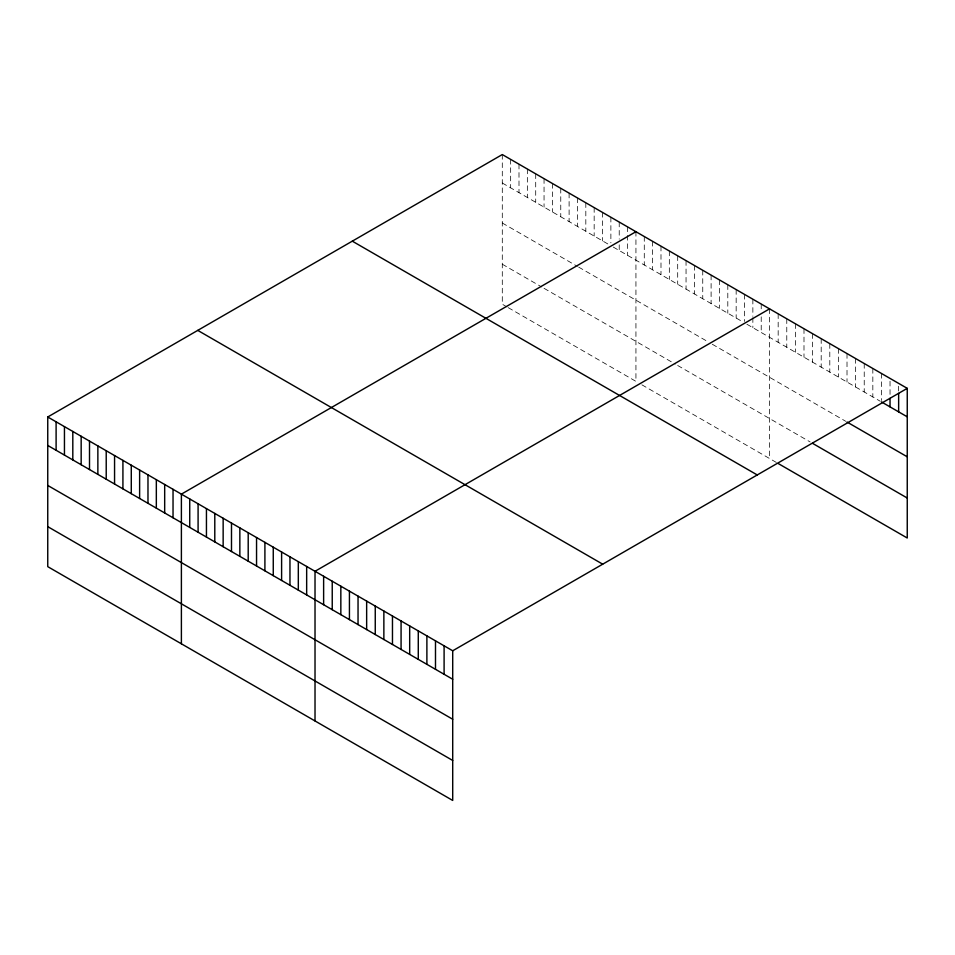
<?xml version="1.0" encoding="UTF-8"?>
<svg xmlns="http://www.w3.org/2000/svg" width="955" height="955" viewBox="0 0 955 955"><rect width="100%" height="100%" fill="white"/><g stroke="black" fill="none" stroke-linecap="round" stroke-linejoin="round"><path stroke-width="0.72" stroke-dasharray="4.78 3.58" d="M502.294 183.014L609.684 245.017M613.265 247.082L743.312 322.169M746.894 324.234L880.2 401.207M502.294 223.016L577.465 266.409M578.658 267.102L707.524 341.496M712.299 344.254L845.784 421.322M502.294 264.225L541.676 286.954M544.052 288.326L675.304 364.106M677.692 365.49L810.138 441.95M507.069 306.973L502.294 304.215L502.294 154.555M508.263 307.665L635.935 381.367L635.935 231.707M641.891 384.817L778.17 463.497M898.643 386.226L898.643 391.92M890.036 381.26L890.036 396.922M881.429 373.453L881.429 400.491M872.834 368.475L872.834 396.946M864.227 363.509L864.227 391.98M855.62 358.543L855.62 387.002M847.013 353.577L847.013 382.036M838.406 348.611L838.406 377.07M829.8 343.645L829.8 372.104M821.193 338.667L821.193 367.138M812.598 333.701L812.598 362.16M803.991 328.735L803.991 357.194M795.384 323.769L795.384 352.228M786.777 318.803L786.777 347.262M778.17 313.825L778.17 342.296M769.563 308.859L769.563 458.519M761.219 304.036L761.219 311.151M761.219 316.845L761.219 332.507M752.862 299.213L752.862 316.296M752.862 317.717L752.862 327.684M744.506 294.391L744.506 321.441M736.162 289.568L736.162 318.039M727.805 284.757L727.805 313.216M719.449 279.934L719.449 308.393M711.105 275.112L711.105 303.571M702.749 270.289L702.749 298.748M694.392 265.466L694.392 293.925M686.048 260.643L686.048 289.102M677.692 255.821L677.692 284.28M669.336 250.998L669.336 279.457M660.991 246.175L660.991 274.634M652.635 241.352L652.635 269.811M644.279 236.53L644.279 264.989M627.578 226.884L627.578 233.999M627.578 235.419L627.578 255.355M619.222 222.061L619.222 239.144M619.222 244.838L619.222 250.532M610.878 217.239L610.878 242.857M602.521 212.416L602.521 240.887M594.165 207.593L594.165 236.064M585.821 202.77L585.821 231.241M577.465 197.96L577.465 226.419M569.108 193.137L569.108 221.596M560.764 188.314L560.764 216.773M552.408 183.491L552.408 211.95M544.052 178.669L544.052 207.128M535.707 173.846L535.707 202.305M527.351 169.023L527.351 197.482M518.995 164.2L518.995 192.659M510.65 159.378L510.65 187.837"/><path stroke-width="1.43" d="M47.75 416.989L452.706 650.785L452.706 800.445L47.75 566.649L47.75 416.989L502.294 154.555L907.25 388.351L907.25 538.011L778.17 463.497M635.935 231.707L181.39 494.141L181.39 643.801M769.563 308.859L315.019 571.293L315.019 720.953M452.706 650.785L907.25 388.351M881.429 401.912L907.25 416.822M847.013 422.038L907.25 456.812M812.598 443.371L907.25 498.021M352.3 241.161L757.255 474.957M197.745 330.382L602.701 564.178M47.75 445.448L452.706 679.244M47.75 485.438L452.706 719.246M47.75 526.647L452.706 760.455M898.643 393.353L898.643 411.844M890.036 398.342L890.036 406.878M444.099 645.819L444.099 674.278M435.492 640.841L435.492 669.312M426.885 635.875L426.885 664.346M418.278 630.909L418.278 659.368M409.683 625.943L409.683 654.402M401.076 620.977L401.076 649.436M392.469 616.011L392.469 644.47M383.862 611.033L383.862 639.504M375.255 606.067L375.255 634.538M366.648 601.101L366.648 629.56M358.041 596.135L358.041 624.594M349.435 591.169L349.435 619.628M340.839 586.191L340.839 614.662M332.233 581.225L332.233 609.696M323.626 576.259L323.626 604.718M306.662 566.47L306.662 594.929M298.318 561.647L298.318 590.106M289.962 556.825L289.962 585.284M281.606 552.002L281.606 580.461M273.261 547.179L273.261 575.638M264.905 542.356L264.905 570.827M256.549 537.534L256.549 566.005M248.204 532.711L248.204 561.182M239.848 527.888L239.848 556.359M231.492 523.065L231.492 551.536M223.148 518.255L223.148 546.714M214.791 513.432L214.791 541.891M206.447 508.609L206.447 537.068M198.091 503.786L198.091 532.245M189.735 498.964L189.735 527.423M173.034 489.318L173.034 517.777M164.678 484.495L164.678 512.954M156.334 479.673L156.334 508.132M147.977 474.85L147.977 503.309M139.621 470.027L139.621 498.486M131.277 465.204L131.277 493.663M122.92 460.382L122.92 488.853M114.564 455.559L114.564 484.03M106.22 450.736L106.22 479.207M97.864 445.913L97.864 474.384M89.507 441.091L89.507 469.562M81.163 436.268L81.163 464.739M72.807 431.457L72.807 459.916M64.451 426.634L64.451 455.093M56.106 421.812L56.106 450.271"/></g></svg>
